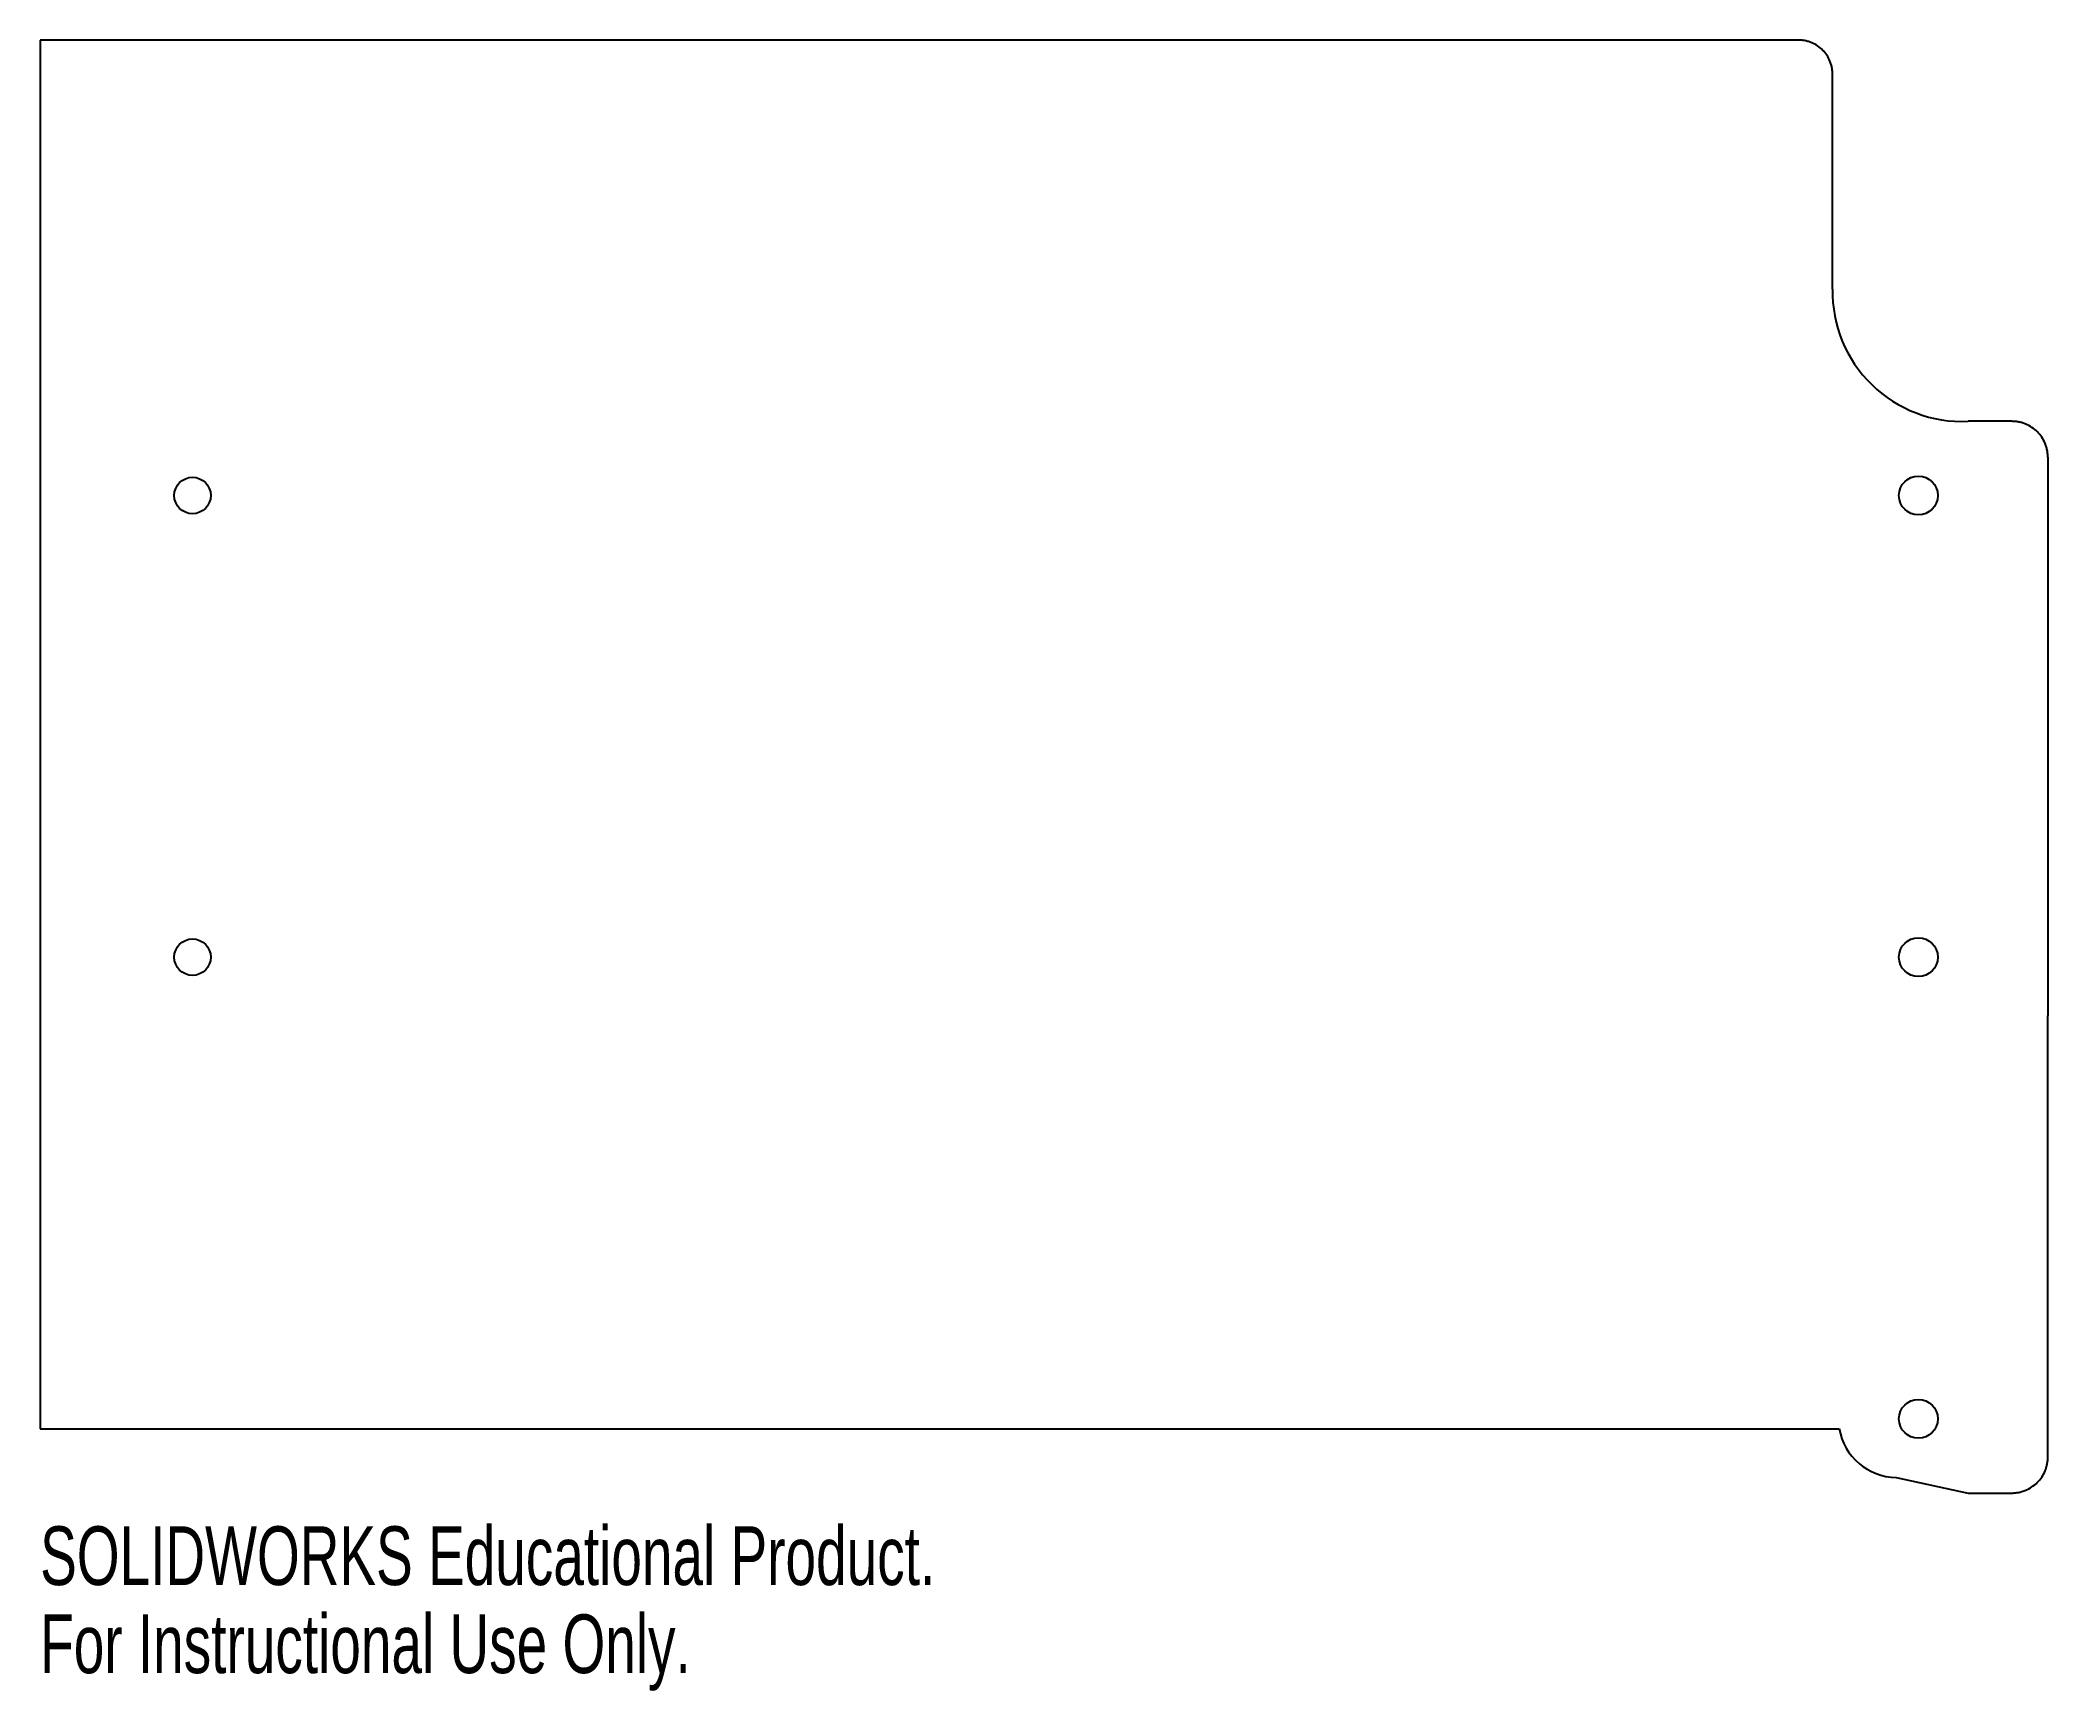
# Model space of a CAD drawing. Header units: inches. Extents: x -1.56 to 4.95, y -2.38 to 2.97.
import ezdxf

# ---------------------------------------------------------------- set-up
doc = ezdxf.new("R2010")
doc.units = ezdxf.units.IN
doc.header["$MEASUREMENT"] = 0
doc.styles.add('SLDTEXTSTYLE0', font='TXT', dxfattribs={"width": 0.7})

msp = doc.modelspace()

# ---------------------------------------------------------------- linework, layer by layer
at = {"color": 7, "linetype": 'Continuous', "lineweight": 25}
for p, q in [((-1.5598, 2.9717), (-1.5598, -1.5283)), ((4.1397, 2.9717), (-1.5598, 2.9717)), ((4.2492, 2.1644), (4.2492, 2.8622)), ((4.8307, 1.7365), (4.6885, 1.7365)), ((4.9471, 1.6201), (4.9471, 1.3061)), ((4.9471, 0.19), (4.9471, -0.19)), ((4.9471, -1.6201), (4.9471, -1.3061)), ((-1.5598, -1.5283), (4.2712, -1.5283)), ((4.6885, -1.7365), (4.8307, -1.7365))]:
    msp.add_line(p, q, dxfattribs=at)
for p, q in [((4.9471, 1.3061), (4.9471, 0.19)), ((4.9471, -1.3061), (4.9471, -0.19)), ((4.456, -1.686), (4.6885, -1.7365))]:
    msp.add_line(p, q)
for centre, radius in [((-1.0661, 1.4961), 0.0591), ((4.5276, 1.4961), 0.063), ((-1.0661, 0), 0.0591), ((4.5276, 0), 0.063), ((4.5276, -1.4961), 0.063)]:
    msp.add_circle(centre, radius, dxfattribs=at)
msp.add_arc((4.6695, 2.1565), 0.4204, 178.92583, 272.57712)
msp.add_arc((4.4584, -1.4961), 0.19, 189.76913, 269.27748, dxfattribs=at)
for points, knots in [([(4.2492, 2.8622), (4.2492, 2.8643), (4.2491, 2.8684), (4.2486, 2.8745), (4.2477, 2.8806), (4.2465, 2.8866), (4.245, 2.8925), (4.2431, 2.8984), (4.2391, 2.9089), (4.2314, 2.9234), (4.2177, 2.9401), (4.201, 2.9538), (4.1851, 2.9623), (4.1716, 2.9672), (4.1612, 2.9698), (4.1505, 2.9714), (4.1433, 2.9716), (4.1397, 2.9717)], [0, 0, 0, 0, 0.036013, 0.071746, 0.107313, 0.142828, 0.178404, 0.214156, 0.250197, 0.374938, 0.499804, 0.624487, 0.7493, 0.812257, 0.874615, 0.936991, 1, 1, 1, 1]), ([(4.9471, 1.6201), (4.947, 1.6223), (4.947, 1.6267), (4.9464, 1.6332), (4.9455, 1.6397), (4.9442, 1.646), (4.9426, 1.6523), (4.9406, 1.6586), (4.9364, 1.6697), (4.9281, 1.6852), (4.9136, 1.7029), (4.8959, 1.7175), (4.879, 1.7265), (4.8647, 1.7316), (4.8536, 1.7344), (4.8422, 1.7362), (4.8346, 1.7364), (4.8307, 1.7365)], [0, 0, 0, 0, 0.036015, 0.07175, 0.107319, 0.142835, 0.178412, 0.214165, 0.250205, 0.374955, 0.499821, 0.624513, 0.749326, 0.811595, 0.874224, 0.937199, 1, 1, 1, 1]), ([(4.8307, -1.7365), (4.8329, -1.7365), (4.8373, -1.7364), (4.8438, -1.7358), (4.8502, -1.7349), (4.8566, -1.7337), (4.8629, -1.732), (4.8691, -1.73), (4.8803, -1.7258), (4.8958, -1.7176), (4.9135, -1.703), (4.9281, -1.6853), (4.9371, -1.6684), (4.9422, -1.6541), (4.945, -1.643), (4.9468, -1.6316), (4.947, -1.624), (4.9471, -1.6201)], [0, 0, 0, 0, 0.036015, 0.07175, 0.107319, 0.142835, 0.178412, 0.214165, 0.250205, 0.374955, 0.499821, 0.624513, 0.749326, 0.811595, 0.874224, 0.937199, 1, 1, 1, 1])]:
    msp.add_open_spline(points, degree=3, knots=knots, dxfattribs=at)

# ---------------------------------------------------------------- texts
at = {"color": 7, "linetype": 'Continuous', "char_height": 0.1903, "attachment_point": 1, "style": 'SLDTEXTSTYLE0'}
for s, insert in [('SOLIDWORKS Educational Product.', (-1.5598, -1.8444)), ('For Instructional Use Only.', (-1.5598, -2.1299))]:
    msp.add_mtext(s, dxfattribs=dict(at, insert=insert))

doc.saveas('drawing.dxf')
